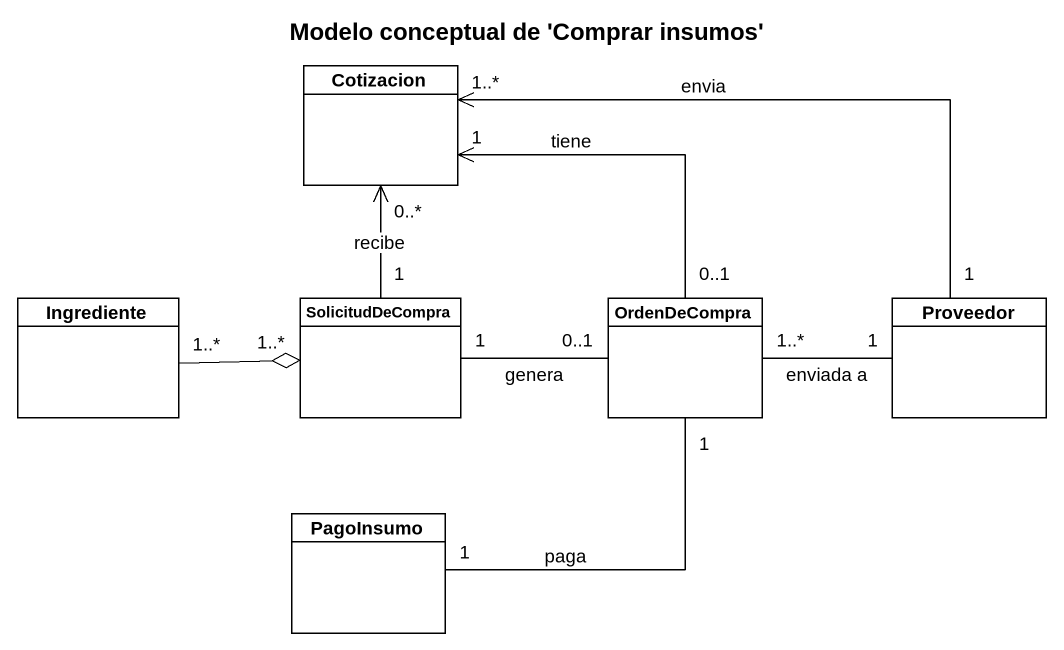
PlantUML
@startuml
title Modelo conceptual de 'Comprar insumos'
hide circle
hide empty members
class Cotizacion
class Ingrediente
class SolicitudDeCompra
class OrdenDeCompra
class Proveedor
class PagoInsumo
Cotizacion "1" <-- "0..1" OrdenDeCompra : tiene
Ingrediente "1..*" -right-o "1..*" SolicitudDeCompra
SolicitudDeCompra "1" -up-> "0..*" Cotizacion : recibe
SolicitudDeCompra "1" -right- "0..1" OrdenDeCompra : genera
OrdenDeCompra "1..*" -right- "1" Proveedor : enviada a
Proveedor "1" -left-> "1..*" Cotizacion : envia
PagoInsumo "1" -up- "1" OrdenDeCompra : paga
@enduml
